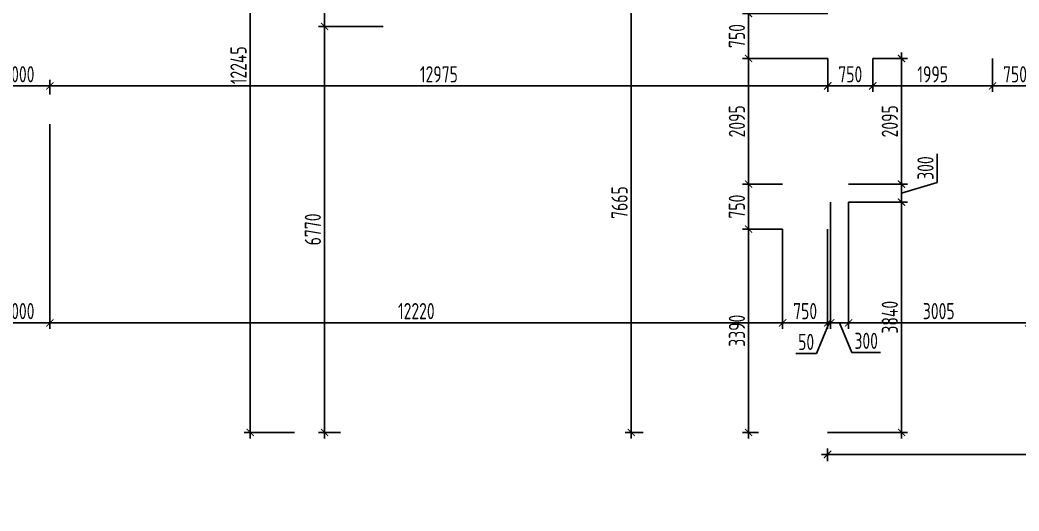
# Model space of a CAD drawing. Header units: millimetres. Extents: x -180271 to 536090, y 55086 to 131231.
# Drawn here: x 501699 to 518361, y 65415 to 73603 of the extents above; entities that cross this region are included whole.
import ezdxf

# ---------------------------------------------------------------- set-up
doc = ezdxf.new("R2010")
doc.units = ezdxf.units.MM
doc.layers.add('РАЗМЕРЫ КРОВЛИ ОВ', color=204, linetype='Continuous')
doc.styles.add('ISOCPEUR', font='isocpeur.ttf', dxfattribs={"width": 0.7})
doc.dimstyles.new('R_100', dxfattribs={"dimtxt": 270, "dimasz": 120, "dimexe": 100, "dimexo": 0, "dimgap": 60, "dimtad": 1, "dimdec": 0, "dimrnd": 5, "dimzin": 0, "dimdsep": 46, "dimtxsty": 'ISOCPEUR', "dimblk": 'ARCHTICK', "dimcen": 0, "dimdle": 100, "dimclrd": 256, "dimclre": 256, "dimclrt": 256, "dimadec": 0, "dimazin": 0, "dimtfac": 2, "dimtdec": 0, "dimtofl": 0, "dimtmove": 1, "dimatfit": 3, "dimfxl": 1, "dimtvp": 3, "dimtolj": 1, "dimtzin": 0, "dimarcsym": 0})

# ---------------------------------------------------------------- blocks, each defined once
blk = doc.blocks.new('_ArchTick')
at = {"color": 0, "linetype": 'ByBlock', "const_width": 0.15}
blk.add_lwpolyline([(-0.5, -0.5), (0.5, 0.5)], dxfattribs=at)
blk = doc.blocks.new('*D3767')
at = {"layer": 'РАЗМЕРЫ КРОВЛИ ОВ', "lineweight": -2, "transparency": 16777216}
for p, q in [((525969, 66358), (515069, 66358)), ((515169, 66244), (515169, 66458)), ((525869, 65415), (525869, 66458))]:
    blk.add_line(p, q, dxfattribs=at)
at = {"layer": 'РАЗМЕРЫ КРОВЛИ ОВ', "lineweight": -2, "transparency": 16777216, "xscale": 120, "yscale": 120, "zscale": 120, "rotation": 180}
blk.add_blockref('_ArchTick', (515169, 66358), dxfattribs=at)
at = {"layer": 'РАЗМЕРЫ КРОВЛИ ОВ', "lineweight": -2, "transparency": 16777216, "xscale": 120, "yscale": 120, "zscale": 120}
blk.add_blockref('_ArchTick', (525869, 66358), dxfattribs=at)
at = {"layer": 'РАЗМЕРЫ КРОВЛИ ОВ', "transparency": 16777216, "insert": (520519, 66553), "char_height": 270, "attachment_point": 5, "style": 'ISOCPEUR'}
blk.add_mtext('\\A1;10700', dxfattribs=at)
blk = doc.blocks.new('*D3772')
at = {"layer": 'РАЗМЕРЫ КРОВЛИ ОВ', "lineweight": -2, "transparency": 16777216}
for p, q in [((518524, 70821), (518524, 68453)), ((515519, 70566), (515519, 68453)), ((518624, 68553), (515419, 68553))]:
    blk.add_line(p, q, dxfattribs=at)
at = {"layer": 'РАЗМЕРЫ КРОВЛИ ОВ', "lineweight": -2, "transparency": 16777216, "xscale": 120, "yscale": 120, "zscale": 120, "rotation": 180}
blk.add_blockref('_ArchTick', (515519, 68553), dxfattribs=at)
at = {"layer": 'РАЗМЕРЫ КРОВЛИ ОВ', "lineweight": -2, "transparency": 16777216, "xscale": 120, "yscale": 120, "zscale": 120}
blk.add_blockref('_ArchTick', (518524, 68553), dxfattribs=at)
at = {"layer": 'РАЗМЕРЫ КРОВЛИ ОВ', "transparency": 16777216, "insert": (517022, 68748), "char_height": 270, "attachment_point": 5, "style": 'ISOCPEUR'}
blk.add_mtext('\\A1;3005', dxfattribs=at)
blk = doc.blocks.new('*D3773')
at = {"layer": 'РАЗМЕРЫ КРОВЛИ ОВ', "lineweight": -2, "transparency": 16777216}
for p, q in [((515219, 70566), (515219, 68453)), ((515519, 70566), (515519, 68453)), ((515619, 68553), (515119, 68553)), ((515369, 68553), (515572, 68058)), ((515572, 68058), (516051, 68058))]:
    blk.add_line(p, q, dxfattribs=at)
at = {"layer": 'РАЗМЕРЫ КРОВЛИ ОВ', "lineweight": -2, "transparency": 16777216, "xscale": 120, "yscale": 120, "zscale": 120, "rotation": 180}
blk.add_blockref('_ArchTick', (515219, 68553), dxfattribs=at)
at = {"layer": 'РАЗМЕРЫ КРОВЛИ ОВ', "lineweight": -2, "transparency": 16777216, "xscale": 120, "yscale": 120, "zscale": 120}
blk.add_blockref('_ArchTick', (515519, 68553), dxfattribs=at)
at = {"layer": 'РАЗМЕРЫ КРОВЛИ ОВ', "transparency": 16777216, "insert": (515812, 68253), "char_height": 270, "attachment_point": 5, "style": 'ISOCPEUR'}
blk.add_mtext('\\A1;300', dxfattribs=at)
blk = doc.blocks.new('*D3774')
at = {"layer": 'РАЗМЕРЫ КРОВЛИ ОВ', "lineweight": -2, "transparency": 16777216}
for p, q in [((515219, 70566), (515219, 68453)), ((515169, 70116), (515169, 68453)), ((515194, 68553), (514984, 68039)), ((515169, 68553), (515049, 68553)), ((515219, 68553), (515169, 68553)), ((515219, 68553), (515339, 68553)), ((514984, 68039), (514638, 68039))]:
    blk.add_line(p, q, dxfattribs=at)
at = {"layer": 'РАЗМЕРЫ КРОВЛИ ОВ', "lineweight": -2, "transparency": 16777216, "xscale": 120, "yscale": 120, "zscale": 120}
blk.add_blockref('_ArchTick', (515169, 68553), dxfattribs=at)
at = {"layer": 'РАЗМЕРЫ КРОВЛИ ОВ', "lineweight": -2, "transparency": 16777216, "xscale": 120, "yscale": 120, "zscale": 120, "rotation": 180}
blk.add_blockref('_ArchTick', (515219, 68553), dxfattribs=at)
at = {"layer": 'РАЗМЕРЫ КРОВЛИ ОВ', "transparency": 16777216, "insert": (514811, 68234), "char_height": 270, "attachment_point": 5, "style": 'ISOCPEUR'}
blk.add_mtext('\\A1;50', dxfattribs=at)
blk = doc.blocks.new('*D3775')
at = {"layer": 'РАЗМЕРЫ КРОВЛИ ОВ', "lineweight": -2, "transparency": 16777216}
for p, q in [((514419, 70116), (514419, 68453)), ((515169, 70116), (515169, 68453)), ((515269, 68553), (514319, 68553))]:
    blk.add_line(p, q, dxfattribs=at)
at = {"layer": 'РАЗМЕРЫ КРОВЛИ ОВ', "lineweight": -2, "transparency": 16777216, "xscale": 120, "yscale": 120, "zscale": 120, "rotation": 180}
blk.add_blockref('_ArchTick', (514419, 68553), dxfattribs=at)
at = {"layer": 'РАЗМЕРЫ КРОВЛИ ОВ', "lineweight": -2, "transparency": 16777216, "xscale": 120, "yscale": 120, "zscale": 120}
blk.add_blockref('_ArchTick', (515169, 68553), dxfattribs=at)
at = {"layer": 'РАЗМЕРЫ КРОВЛИ ОВ', "transparency": 16777216, "insert": (514794, 68748), "char_height": 270, "attachment_point": 5, "style": 'ISOCPEUR'}
blk.add_mtext('\\A1;750', dxfattribs=at)
blk = doc.blocks.new('*D3776')
at = {"layer": 'РАЗМЕРЫ КРОВЛИ ОВ', "lineweight": -2, "transparency": 16777216}
for p, q in [((502199, 71866), (502199, 68453)), ((514419, 70116), (514419, 68453)), ((514519, 68553), (502099, 68553))]:
    blk.add_line(p, q, dxfattribs=at)
at = {"layer": 'РАЗМЕРЫ КРОВЛИ ОВ', "lineweight": -2, "transparency": 16777216, "xscale": 120, "yscale": 120, "zscale": 120, "rotation": 180}
blk.add_blockref('_ArchTick', (502199, 68553), dxfattribs=at)
at = {"layer": 'РАЗМЕРЫ КРОВЛИ ОВ', "lineweight": -2, "transparency": 16777216, "xscale": 120, "yscale": 120, "zscale": 120}
blk.add_blockref('_ArchTick', (514419, 68553), dxfattribs=at)
at = {"layer": 'РАЗМЕРЫ КРОВЛИ ОВ', "transparency": 16777216, "insert": (508309, 68748), "char_height": 270, "attachment_point": 5, "style": 'ISOCPEUR'}
blk.add_mtext('\\A1;12220', dxfattribs=at)
blk = doc.blocks.new('*D3777')
at = {"layer": 'РАЗМЕРЫ КРОВЛИ ОВ', "lineweight": -2, "transparency": 16777216}
for p, q in [((501199, 71866), (501199, 68453)), ((502199, 71866), (502199, 68453)), ((502299, 68553), (501099, 68553))]:
    blk.add_line(p, q, dxfattribs=at)
at = {"layer": 'РАЗМЕРЫ КРОВЛИ ОВ', "lineweight": -2, "transparency": 16777216, "xscale": 120, "yscale": 120, "zscale": 120, "rotation": 180}
blk.add_blockref('_ArchTick', (501199, 68553), dxfattribs=at)
at = {"layer": 'РАЗМЕРЫ КРОВЛИ ОВ', "lineweight": -2, "transparency": 16777216, "xscale": 120, "yscale": 120, "zscale": 120}
blk.add_blockref('_ArchTick', (502199, 68553), dxfattribs=at)
at = {"layer": 'РАЗМЕРЫ КРОВЛИ ОВ', "transparency": 16777216, "insert": (501699, 68748), "char_height": 270, "attachment_point": 5, "style": 'ISOCPEUR'}
blk.add_mtext('\\A1;1000', dxfattribs=at)
blk = doc.blocks.new('*D3798')
at = {"layer": 'РАЗМЕРЫ КРОВЛИ ОВ', "lineweight": -2, "transparency": 16777216}
for p, q in [((501099, 72503), (502299, 72503)), ((501199, 72397), (501199, 72603)), ((502199, 72362), (502199, 72603))]:
    blk.add_line(p, q, dxfattribs=at)
at = {"layer": 'РАЗМЕРЫ КРОВЛИ ОВ', "lineweight": -2, "transparency": 16777216, "xscale": 120, "yscale": 120, "zscale": 120, "rotation": 180}
blk.add_blockref('_ArchTick', (501199, 72503), dxfattribs=at)
at = {"layer": 'РАЗМЕРЫ КРОВЛИ ОВ', "lineweight": -2, "transparency": 16777216, "xscale": 120, "yscale": 120, "zscale": 120}
blk.add_blockref('_ArchTick', (502199, 72503), dxfattribs=at)
at = {"layer": 'РАЗМЕРЫ КРОВЛИ ОВ', "transparency": 16777216, "insert": (501699, 72698), "char_height": 270, "attachment_point": 5, "style": 'ISOCPEUR'}
blk.add_mtext('\\A1;1000', dxfattribs=at)
blk = doc.blocks.new('*D3799')
at = {"layer": 'РАЗМЕРЫ КРОВЛИ ОВ', "lineweight": -2, "transparency": 16777216}
for p, q in [((515172, 72961), (515172, 72403)), ((502099, 72503), (515272, 72503)), ((502199, 72362), (502199, 72603))]:
    blk.add_line(p, q, dxfattribs=at)
at = {"layer": 'РАЗМЕРЫ КРОВЛИ ОВ', "lineweight": -2, "transparency": 16777216, "xscale": 120, "yscale": 120, "zscale": 120, "rotation": 180}
blk.add_blockref('_ArchTick', (502199, 72503), dxfattribs=at)
at = {"layer": 'РАЗМЕРЫ КРОВЛИ ОВ', "lineweight": -2, "transparency": 16777216, "xscale": 120, "yscale": 120, "zscale": 120}
blk.add_blockref('_ArchTick', (515172, 72503), dxfattribs=at)
at = {"layer": 'РАЗМЕРЫ КРОВЛИ ОВ', "transparency": 16777216, "insert": (508686, 72698), "char_height": 270, "attachment_point": 5, "style": 'ISOCPEUR'}
blk.add_mtext('\\A1;12975', dxfattribs=at)
blk = doc.blocks.new('*D3800')
at = {"layer": 'РАЗМЕРЫ КРОВЛИ ОВ', "lineweight": -2, "transparency": 16777216}
for p, q in [((515172, 72961), (515172, 72403)), ((515922, 72961), (515922, 72403)), ((515072, 72503), (516022, 72503))]:
    blk.add_line(p, q, dxfattribs=at)
at = {"layer": 'РАЗМЕРЫ КРОВЛИ ОВ', "lineweight": -2, "transparency": 16777216, "xscale": 120, "yscale": 120, "zscale": 120, "rotation": 180}
blk.add_blockref('_ArchTick', (515172, 72503), dxfattribs=at)
at = {"layer": 'РАЗМЕРЫ КРОВЛИ ОВ', "lineweight": -2, "transparency": 16777216, "xscale": 120, "yscale": 120, "zscale": 120}
blk.add_blockref('_ArchTick', (515922, 72503), dxfattribs=at)
at = {"layer": 'РАЗМЕРЫ КРОВЛИ ОВ', "transparency": 16777216, "insert": (515547, 72698), "char_height": 270, "attachment_point": 5, "style": 'ISOCPEUR'}
blk.add_mtext('\\A1;750', dxfattribs=at)
blk = doc.blocks.new('*D3801')
at = {"layer": 'РАЗМЕРЫ КРОВЛИ ОВ', "lineweight": -2, "transparency": 16777216}
for p, q in [((515922, 72961), (515922, 72403)), ((517919, 72961), (517919, 72403)), ((515822, 72503), (518019, 72503))]:
    blk.add_line(p, q, dxfattribs=at)
at = {"layer": 'РАЗМЕРЫ КРОВЛИ ОВ', "lineweight": -2, "transparency": 16777216, "xscale": 120, "yscale": 120, "zscale": 120, "rotation": 180}
blk.add_blockref('_ArchTick', (515922, 72503), dxfattribs=at)
at = {"layer": 'РАЗМЕРЫ КРОВЛИ ОВ', "lineweight": -2, "transparency": 16777216, "xscale": 120, "yscale": 120, "zscale": 120}
blk.add_blockref('_ArchTick', (517919, 72503), dxfattribs=at)
at = {"layer": 'РАЗМЕРЫ КРОВЛИ ОВ', "transparency": 16777216, "insert": (516921, 72698), "char_height": 270, "attachment_point": 5, "style": 'ISOCPEUR'}
blk.add_mtext('\\A1;1995', dxfattribs=at)
blk = doc.blocks.new('*D3802')
at = {"layer": 'РАЗМЕРЫ КРОВЛИ ОВ', "lineweight": -2, "transparency": 16777216}
for p, q in [((517919, 72961), (517919, 72403)), ((518669, 72961), (518669, 72403)), ((517819, 72503), (518769, 72503))]:
    blk.add_line(p, q, dxfattribs=at)
at = {"layer": 'РАЗМЕРЫ КРОВЛИ ОВ', "lineweight": -2, "transparency": 16777216, "xscale": 120, "yscale": 120, "zscale": 120, "rotation": 180}
blk.add_blockref('_ArchTick', (517919, 72503), dxfattribs=at)
at = {"layer": 'РАЗМЕРЫ КРОВЛИ ОВ', "lineweight": -2, "transparency": 16777216, "xscale": 120, "yscale": 120, "zscale": 120}
blk.add_blockref('_ArchTick', (518669, 72503), dxfattribs=at)
at = {"layer": 'РАЗМЕРЫ КРОВЛИ ОВ', "transparency": 16777216, "insert": (518294, 72698), "char_height": 270, "attachment_point": 5, "style": 'ISOCPEUR'}
blk.add_mtext('\\A1;750', dxfattribs=at)
blk = doc.blocks.new('*D3809')
at = {"layer": 'РАЗМЕРЫ КРОВЛИ ОВ', "lineweight": -2, "transparency": 16777216}
for p, q in [((513851, 66626), (513851, 70216)), ((514419, 70116), (513751, 70116)), ((514014, 66726), (513751, 66726))]:
    blk.add_line(p, q, dxfattribs=at)
at = {"layer": 'РАЗМЕРЫ КРОВЛИ ОВ', "lineweight": -2, "transparency": 16777216, "xscale": 120, "yscale": 120, "zscale": 120}
for p, rotation in [((513851, 70116), 90), ((513851, 66726), 270)]:
    blk.add_blockref('_ArchTick', p, dxfattribs=dict(at, rotation=rotation))
at = {"layer": 'РАЗМЕРЫ КРОВЛИ ОВ', "transparency": 16777216, "insert": (513656, 68421), "char_height": 270, "attachment_point": 5, "rotation": 90, "style": 'ISOCPEUR'}
blk.add_mtext('\\A1;3390', dxfattribs=at)
blk = doc.blocks.new('*D3810')
at = {"layer": 'РАЗМЕРЫ КРОВЛИ ОВ', "lineweight": -2, "transparency": 16777216}
for p, q in [((514419, 70866), (513751, 70866)), ((513851, 70016), (513851, 70966)), ((514419, 70116), (513751, 70116))]:
    blk.add_line(p, q, dxfattribs=at)
at = {"layer": 'РАЗМЕРЫ КРОВЛИ ОВ', "lineweight": -2, "transparency": 16777216, "xscale": 120, "yscale": 120, "zscale": 120}
for p, rotation in [((513851, 70866), 90), ((513851, 70116), 270)]:
    blk.add_blockref('_ArchTick', p, dxfattribs=dict(at, rotation=rotation))
at = {"layer": 'РАЗМЕРЫ КРОВЛИ ОВ', "transparency": 16777216, "insert": (513656, 70491), "char_height": 270, "attachment_point": 5, "rotation": 90, "style": 'ISOCPEUR'}
blk.add_mtext('\\A1;750', dxfattribs=at)
blk = doc.blocks.new('*D3811')
at = {"layer": 'РАЗМЕРЫ КРОВЛИ ОВ', "lineweight": -2, "transparency": 16777216}
for p, q in [((513851, 70766), (513851, 73061)), ((515172, 72961), (513751, 72961)), ((514419, 70866), (513751, 70866))]:
    blk.add_line(p, q, dxfattribs=at)
at = {"layer": 'РАЗМЕРЫ КРОВЛИ ОВ', "lineweight": -2, "transparency": 16777216, "xscale": 120, "yscale": 120, "zscale": 120}
for p, rotation in [((513851, 72961), 90), ((513851, 70866), 270)]:
    blk.add_blockref('_ArchTick', p, dxfattribs=dict(at, rotation=rotation))
at = {"layer": 'РАЗМЕРЫ КРОВЛИ ОВ', "transparency": 16777216, "insert": (513656, 71913), "char_height": 270, "attachment_point": 5, "rotation": 90, "style": 'ISOCPEUR'}
blk.add_mtext('\\A1;2095', dxfattribs=at)
blk = doc.blocks.new('*D3812')
at = {"layer": 'РАЗМЕРЫ КРОВЛИ ОВ', "lineweight": -2, "transparency": 16777216}
for p, q in [((515172, 73711), (513751, 73711)), ((513851, 72861), (513851, 73811)), ((515172, 72961), (513751, 72961))]:
    blk.add_line(p, q, dxfattribs=at)
at = {"layer": 'РАЗМЕРЫ КРОВЛИ ОВ', "lineweight": -2, "transparency": 16777216, "xscale": 120, "yscale": 120, "zscale": 120}
for p, rotation in [((513851, 73711), 90), ((513851, 72961), 270)]:
    blk.add_blockref('_ArchTick', p, dxfattribs=dict(at, rotation=rotation))
at = {"layer": 'РАЗМЕРЫ КРОВЛИ ОВ', "transparency": 16777216, "insert": (513656, 73336), "char_height": 270, "attachment_point": 5, "rotation": 90, "style": 'ISOCPEUR'}
blk.add_mtext('\\A1;750', dxfattribs=at)
blk = doc.blocks.new('*D3814')
at = {"layer": 'РАЗМЕРЫ КРОВЛИ ОВ', "lineweight": -2, "transparency": 16777216}
for p, q in [((507759, 73496), (506679, 73496)), ((506779, 66626), (506779, 73596)), ((507047, 66726), (506679, 66726))]:
    blk.add_line(p, q, dxfattribs=at)
at = {"layer": 'РАЗМЕРЫ КРОВЛИ ОВ', "lineweight": -2, "transparency": 16777216, "xscale": 120, "yscale": 120, "zscale": 120}
for p, rotation in [((506779, 73496), 90), ((506779, 66726), 270)]:
    blk.add_blockref('_ArchTick', p, dxfattribs=dict(at, rotation=rotation))
at = {"layer": 'РАЗМЕРЫ КРОВЛИ ОВ', "transparency": 16777216, "insert": (506584, 70111), "char_height": 270, "attachment_point": 5, "rotation": 90, "style": 'ISOCPEUR'}
blk.add_mtext('\\A1;6770', dxfattribs=at)
blk = doc.blocks.new('*D3815')
at = {"layer": 'РАЗМЕРЫ КРОВЛИ ОВ', "lineweight": -2, "transparency": 16777216}
for p, q in [((506779, 73396), (506779, 74496)), ((507759, 74396), (506679, 74396)), ((507759, 73496), (506679, 73496))]:
    blk.add_line(p, q, dxfattribs=at)
at = {"layer": 'РАЗМЕРЫ КРОВЛИ ОВ', "lineweight": -2, "transparency": 16777216, "xscale": 120, "yscale": 120, "zscale": 120}
for p, rotation in [((506779, 74396), 90), ((506779, 73496), 270)]:
    blk.add_blockref('_ArchTick', p, dxfattribs=dict(at, rotation=rotation))
at = {"layer": 'РАЗМЕРЫ КРОВЛИ ОВ', "transparency": 16777216, "insert": (506584, 73946), "char_height": 270, "attachment_point": 5, "rotation": 90, "style": 'ISOCPEUR'}
blk.add_mtext('\\A1;900', dxfattribs=at)
blk = doc.blocks.new('*D3817')
at = {"layer": 'РАЗМЕРЫ КРОВЛИ ОВ', "lineweight": -2, "transparency": 16777216}
for p, q in [((511894, 66626), (511894, 74490)), ((511152, 74390), (511994, 74390)), ((512095, 66726), (511794, 66726))]:
    blk.add_line(p, q, dxfattribs=at)
at = {"layer": 'РАЗМЕРЫ КРОВЛИ ОВ', "lineweight": -2, "transparency": 16777216, "xscale": 120, "yscale": 120, "zscale": 120}
for p, rotation in [((511894, 74390), 90), ((511894, 66726), 270)]:
    blk.add_blockref('_ArchTick', p, dxfattribs=dict(at, rotation=rotation))
at = {"layer": 'РАЗМЕРЫ КРОВЛИ ОВ', "transparency": 16777216, "insert": (511699, 70558), "char_height": 270, "attachment_point": 5, "rotation": 90, "style": 'ISOCPEUR'}
blk.add_mtext('\\A1;7665', dxfattribs=at)
blk = doc.blocks.new('*D3859')
at = {"layer": 'РАЗМЕРЫ КРОВЛИ ОВ', "lineweight": -2, "transparency": 16777216}
for p, q in [((516401, 66626), (516401, 70666)), ((515519, 70566), (516501, 70566)), ((515169, 66726), (516501, 66726))]:
    blk.add_line(p, q, dxfattribs=at)
at = {"layer": 'РАЗМЕРЫ КРОВЛИ ОВ', "lineweight": -2, "transparency": 16777216, "xscale": 120, "yscale": 120, "zscale": 120}
for p, rotation in [((516401, 70566), 90), ((516401, 66726), 270)]:
    blk.add_blockref('_ArchTick', p, dxfattribs=dict(at, rotation=rotation))
at = {"layer": 'РАЗМЕРЫ КРОВЛИ ОВ', "transparency": 16777216, "insert": (516206, 68646), "char_height": 270, "attachment_point": 5, "rotation": 90, "style": 'ISOCPEUR'}
blk.add_mtext('\\A1;3840', dxfattribs=at)
blk = doc.blocks.new('*D3860')
at = {"layer": 'РАЗМЕРЫ КРОВЛИ ОВ', "lineweight": -2, "transparency": 16777216}
for p, q in [((516996, 70894), (516996, 71373)), ((515519, 70866), (516501, 70866)), ((516401, 70466), (516401, 70966)), ((516401, 70716), (516996, 70894)), ((515519, 70566), (516501, 70566))]:
    blk.add_line(p, q, dxfattribs=at)
at = {"layer": 'РАЗМЕРЫ КРОВЛИ ОВ', "lineweight": -2, "transparency": 16777216, "xscale": 120, "yscale": 120, "zscale": 120}
for p, rotation in [((516401, 70866), 90), ((516401, 70566), 270)]:
    blk.add_blockref('_ArchTick', p, dxfattribs=dict(at, rotation=rotation))
at = {"layer": 'РАЗМЕРЫ КРОВЛИ ОВ', "transparency": 16777216, "insert": (516801, 71134), "char_height": 270, "attachment_point": 5, "rotation": 90, "style": 'ISOCPEUR'}
blk.add_mtext('\\A1;300', dxfattribs=at)
blk = doc.blocks.new('*D3861')
at = {"layer": 'РАЗМЕРЫ КРОВЛИ ОВ', "lineweight": -2, "transparency": 16777216}
for p, q in [((516401, 70766), (516401, 73061)), ((515922, 72961), (516501, 72961)), ((515519, 70866), (516501, 70866))]:
    blk.add_line(p, q, dxfattribs=at)
at = {"layer": 'РАЗМЕРЫ КРОВЛИ ОВ', "lineweight": -2, "transparency": 16777216, "xscale": 120, "yscale": 120, "zscale": 120}
for p, rotation in [((516401, 72961), 90), ((516401, 70866), 270)]:
    blk.add_blockref('_ArchTick', p, dxfattribs=dict(at, rotation=rotation))
at = {"layer": 'РАЗМЕРЫ КРОВЛИ ОВ', "transparency": 16777216, "insert": (516206, 71913), "char_height": 270, "attachment_point": 5, "rotation": 90, "style": 'ISOCPEUR'}
blk.add_mtext('\\A1;2095', dxfattribs=at)
blk = doc.blocks.new('*D3864')
at = {"layer": 'РАЗМЕРЫ КРОВЛИ ОВ', "lineweight": -2, "transparency": 16777216}
for p, q in [((505539, 79070), (505539, 66626)), ((504967, 78970), (505639, 78970)), ((506275, 66726), (505439, 66726))]:
    blk.add_line(p, q, dxfattribs=at)
at = {"layer": 'РАЗМЕРЫ КРОВЛИ ОВ', "lineweight": -2, "transparency": 16777216, "xscale": 120, "yscale": 120, "zscale": 120}
for p, rotation in [((505539, 78970), 90), ((505539, 66726), 270)]:
    blk.add_blockref('_ArchTick', p, dxfattribs=dict(at, rotation=rotation))
at = {"layer": 'РАЗМЕРЫ КРОВЛИ ОВ', "transparency": 16777216, "insert": (505344, 72848), "char_height": 270, "attachment_point": 5, "rotation": 90, "style": 'ISOCPEUR'}
blk.add_mtext('\\A1;12245', dxfattribs=at)

msp = doc.modelspace()

# ---------------------------------------------------------------- dimensions: what is measured, and where the dimension line sits
at = {"layer": 'РАЗМЕРЫ КРОВЛИ ОВ'}
for base, p1, p2, picture, middle in [((505539, 66725.7), (504967.3, 78970.3), (506275.1, 66725.7), '*D3864', (505344, 72848)), ((506778.7, 74395.7), (507759.3, 73495.7), (507759.3, 74395.7), '*D3815', (506583.7, 73945.7)), ((511893.9, 74390.1), (512095.2, 66725.7), (511152.4, 74390.1), '*D3817', (511698.9, 70557.9)), ((513851.1, 73710.7), (515172.3, 72960.7), (515172.3, 73710.7), '*D3812', (513656.1, 73335.7)), ((506778.7, 73495.7), (507047.2, 66725.7), (507759.3, 73495.7), '*D3814', (506583.7, 70110.7)), ((513851.1, 72960.7), (514419.3, 70865.7), (515172.3, 72960.7), '*D3811', (513656.1, 71913.2)), ((516400.7, 72960.7), (515519.3, 70865.7), (515922.3, 72960.7), '*D3861', (516205.7, 71913.2)), ((516400.7, 70865.7), (515519.3, 70565.7), (515519.3, 70865.7), '*D3860', (516800.7, 70954.2)), ((513851.1, 70865.7), (514419.3, 70115.7), (514419.3, 70865.7), '*D3810', (513656.1, 70490.7)), ((516400.7, 70565.7), (515169.3, 66725.7), (515519.3, 70565.7), '*D3859', (516205.7, 68645.7)), ((513851.1, 70115.7), (514014, 66725.7), (514419.3, 70115.7), '*D3809', (513656.1, 68420.7))]:
    dim = msp.add_linear_dim(base=base, p1=p1, p2=p2, angle=90, dimstyle='R_100', override={"dimpost": '\\X'}, dxfattribs=at)
    dim.commit()
    dim.dimension.update_dxf_attribs({"geometry": picture, "text_midpoint": middle})
for base, p1, p2, picture, middle in [((502199.3, 72502.5), (501199.2, 72396.9), (502199.3, 72361.7), '*D3798', (501699.3, 72697.5)), ((515172.3, 72502.5), (502199.3, 72361.7), (515172.3, 72960.7), '*D3799', (508685.8, 72697.5)), ((515922.3, 72502.5), (515172.3, 72960.7), (515922.3, 72960.7), '*D3800', (515547.3, 72697.5)), ((517919.3, 72502.5), (515922.3, 72960.7), (517919.3, 72960.7), '*D3801', (516920.8, 72697.5)), ((518669.3, 72502.5), (517919.3, 72960.7), (518669.3, 72960.7), '*D3802', (518294.3, 72697.5)), ((501199.2, 68553.4), (502199.3, 71865.7), (501199.2, 71865.7), '*D3777', (501699.3, 68748.4)), ((502199.3, 68553.4), (514419.3, 70115.7), (502199.3, 71865.7), '*D3776', (508309.3, 68748.4)), ((515519.3, 68553.4), (518524.1, 70820.9), (515519.3, 70565.7), '*D3772', (517021.7, 68748.4)), ((514419.3, 68553.4), (515169.3, 70115.7), (514419.3, 70115.7), '*D3775', (514794.3, 68748.4)), ((515169.3, 66358.2), (525869.3, 65414.6), (515169.3, 66244), '*D3767', (520519.3, 66553.2))]:
    dim = msp.add_linear_dim(base=base, p1=p1, p2=p2, dimstyle='R_100', override={"dimpost": '\\X'}, dxfattribs=at)
    dim.commit()
    dim.dimension.update_dxf_attribs({"geometry": picture, "text_midpoint": middle})
for base, p1, p2, picture, middle in [((515169.3, 68553.4), (515219.3, 70565.7), (515169.3, 70115.7), '*D3774', (514924.4, 68038.9)), ((515219.3, 68553.4), (515519.3, 70565.7), (515219.3, 70565.7), '*D3773', (515632.3, 68058))]:
    dim = msp.add_linear_dim(base=base, p1=p1, p2=p2, dimstyle='R_100', override={"dimpost": '\\X'}, dxfattribs=at)
    dim.commit()
    dim.dimension.update_dxf_attribs({"geometry": picture, "text_midpoint": middle, "dimtype": 160})

doc.saveas('drawing.dxf')
